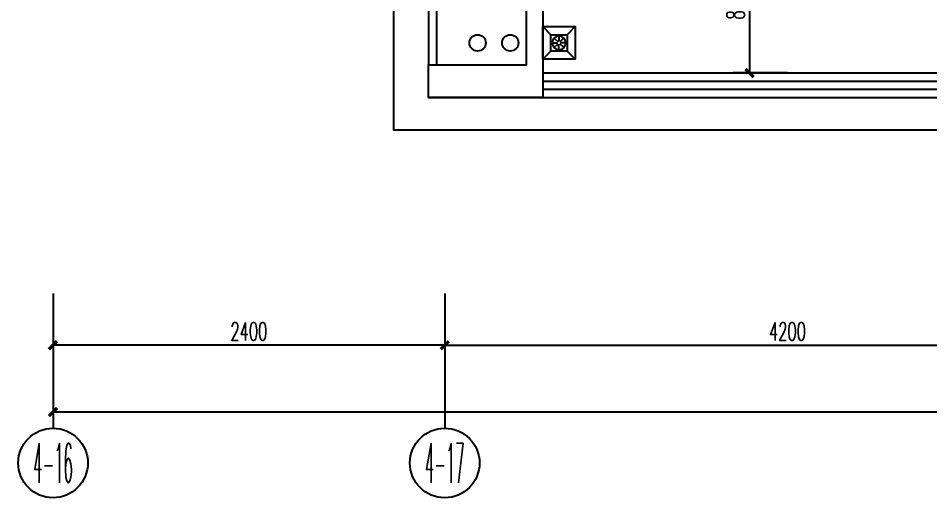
# Model space of a CAD drawing. Extents: x 184967 to 628822, y -100826 to 121332.
# Drawn here: x 392792 to 398377, y 31519 to 34459 of the extents above; entities that cross this region are included whole.
import ezdxf
from ezdxf.enums import TextEntityAlignment as Align

# ---------------------------------------------------------------- set-up
doc = ezdxf.new("R2010")
doc.units = 0
doc.header["$MEASUREMENT"] = 0
for name, color, linetype in [('AXIS_TEXT', 7, 'Continuous'), ('by', 30, 'Continuous'), ('E03-地漏', 6, 'Continuous'), ('PUB_DIM', 3, 'Continuous'), ('T-灯具尺寸', 55, 'Continuous'), ('VPIPE-凝结', 150, 'TG_N'), ('VPIPE-雨水', 4, 'TG_Y'), ('WALL', 145, 'Continuous'), ('栏杆', 4, 'Continuous'), ('看线', 67, 'Continuous')]:
    doc.layers.add(name, color=color, linetype=linetype)
doc.styles.add('_TCH_AXIS', font='COMPLEX', dxfattribs={"bigfont": 'GBCBIG'})
doc.styles.add('COMPLEX', font='COMPLEX')
doc.styles.add('TG_LINETYPE', font='GBXWXT', dxfattribs={"width": 0.7, "height": 3, "bigfont": 'GBCBIG'})
doc.styles.add('尺寸标注', font='txt.shx', dxfattribs={"width": 0.6, "height": 110})
doc.linetypes.add('TG_N', pattern='A,3,-0.34,["N",TG_LINETYPE,S=0.1,R=0,X=-0.23,Y=-0.08],0', length=3.34)
doc.linetypes.add('TG_Y', pattern='A,3,-0.34,["Y",TG_LINETYPE,S=0.1,R=0,X=-0.23,Y=-0.08],0', length=3.34)
doc.dimstyles.new('1-50', dxfattribs={"dimscale": 50, "dimtxt": 110, "dimasz": 1, "dimexe": 2, "dimexo": 2, "dimgap": 0.6, "dimtad": 1, "dimdec": 0, "dimrnd": 5, "dimtxsty": '尺寸标注', "dimblk": 'ARCHTICK', "dimcen": 2.5, "dimclrd": 251, "dimclre": 251, "dimclrt": 50, "dimadec": 0, "dimazin": 0, "dimtfac": 1, "dimtdec": 0, "dimtix": 1, "dimtmove": 2, "dimatfit": 3, "dimldrblk": 'DOT', "dimfxl": 0, "dimarcsym": 0})

# ---------------------------------------------------------------- blocks, each defined once
blk = doc.blocks.new('_ArchTick')
at = {"color": 0, "linetype": 'ByBlock', "const_width": 0.4}
blk.add_lwpolyline([(-0.5, -0.5), (0.5, 0.5)], dxfattribs=at)
blk = doc.blocks.new('*D1006')
at = {"layer": 'Defpoints', "color": 0, "linetype": 'ByBlock', "transparency": 16777216}
for p in [(397605.5, 34948.7), (397273, 34123.7), (397605.5, 34123.7)]:
    blk.add_point(p, dxfattribs=at)
at = {"layer": 'T-灯具尺寸', "color": 251, "lineweight": -2, "transparency": 16777216}
for p, q in [((397505.5, 34948.7), (397173, 34948.7)), ((397273, 34948.7), (397273, 34123.7)), ((397505.5, 34123.7), (397173, 34123.7))]:
    blk.add_line(p, q, dxfattribs=at)
at = {"layer": 'T-灯具尺寸', "color": 251, "linetype": 'ByBlock', "lineweight": -2, "transparency": 16777216, "xscale": 50, "yscale": 50, "zscale": 50}
for p, rotation in [((397273, 34948.7), 90), ((397273, 34123.7), 270)]:
    blk.add_blockref('_ArchTick', p, dxfattribs=dict(at, rotation=rotation))
at = {"layer": 'T-灯具尺寸', "color": 50, "linetype": 'ByBlock', "transparency": 16777216, "insert": (397188, 34536.2), "char_height": 110, "attachment_point": 5, "rotation": 90, "style": '尺寸标注'}
blk.add_mtext('825', dxfattribs=at)
blk = doc.blocks.new('_Dot')
at = {"color": 0, "linetype": 'ByBlock', "lineweight": -2}
blk.add_line((-0.5, 0), (-1, 0), dxfattribs=at)
at = {"color": 0, "linetype": 'ByBlock', "const_width": 0.5}
blk.add_lwpolyline([(-0.25, 0, 1), (0.25, 0, 1)], format="xyb", close=True, dxfattribs=at)
blk = doc.blocks.new('*D1121')
at = {"layer": 'Defpoints', "color": 0, "linetype": 'ByBlock', "transparency": 16777216}
for p in [(393005.5, 32770.5), (406005.5, 32770.5), (406005.5, 32045.3)]:
    blk.add_point(p, dxfattribs=at)
at = {"layer": 'PUB_DIM', "color": 251, "lineweight": -2, "transparency": 16777216}
for p, q in [((393005.5, 32295.3), (393005.5, 31945.3)), ((406005.5, 32295.3), (406005.5, 31945.3)), ((393005.5, 32045.3), (406005.5, 32045.3))]:
    blk.add_line(p, q, dxfattribs=at)
at = {"layer": 'PUB_DIM', "color": 251, "linetype": 'ByBlock', "lineweight": -2, "transparency": 16777216, "xscale": 50, "yscale": 50, "zscale": 50, "rotation": 180}
blk.add_blockref('_ArchTick', (393005.5, 32045.3), dxfattribs=at)
at = {"layer": 'PUB_DIM', "color": 251, "linetype": 'ByBlock', "lineweight": -2, "transparency": 16777216, "xscale": 50, "yscale": 50, "zscale": 50}
blk.add_blockref('_ArchTick', (406005.5, 32045.3), dxfattribs=at)
at = {"layer": 'PUB_DIM', "color": 50, "linetype": 'ByBlock', "transparency": 16777216, "insert": (399505.5, 32130.3), "char_height": 110, "attachment_point": 5, "style": '尺寸标注'}
blk.add_mtext('13000', dxfattribs=at)
blk = doc.blocks.new('*D1122')
at = {"layer": 'Defpoints', "color": 0, "linetype": 'ByBlock', "transparency": 16777216}
for p in [(393005.5, 32770.5), (395405.5, 32770.5), (393005.5, 32454.2)]:
    blk.add_point(p, dxfattribs=at)
at = {"layer": 'PUB_DIM', "color": 251, "lineweight": -2, "transparency": 16777216}
for p, q in [((393005.5, 32670.5), (393005.5, 32354.2)), ((395405.5, 32670.5), (395405.5, 32354.2)), ((395405.5, 32454.2), (393005.5, 32454.2))]:
    blk.add_line(p, q, dxfattribs=at)
at = {"layer": 'PUB_DIM', "color": 251, "linetype": 'ByBlock', "lineweight": -2, "transparency": 16777216, "xscale": 50, "yscale": 50, "zscale": 50, "rotation": 180}
blk.add_blockref('_ArchTick', (393005.5, 32454.2), dxfattribs=at)
at = {"layer": 'PUB_DIM', "color": 251, "linetype": 'ByBlock', "lineweight": -2, "transparency": 16777216, "xscale": 50, "yscale": 50, "zscale": 50}
blk.add_blockref('_ArchTick', (395405.5, 32454.2), dxfattribs=at)
at = {"layer": 'PUB_DIM', "color": 50, "linetype": 'ByBlock', "transparency": 16777216, "insert": (394205.5, 32539.2), "char_height": 110, "attachment_point": 5, "style": '尺寸标注'}
blk.add_mtext('2400', dxfattribs=at)
blk = doc.blocks.new('_AXISO')
blk.add_circle((0, 0), 0.5)
at = {"layer": 'AXIS_TEXT', "style": 'COMPLEX', "width": 1.041667}
blk.add_attdef('A', text='', height=0.56, dxfattribs=at).set_placement((-0.25, -0.28), (0.25, -0.28), align=Align.FIT)
blk = doc.blocks.new('*D1123')
at = {"layer": 'Defpoints', "color": 0, "linetype": 'ByBlock', "transparency": 16777216}
for p in [(395405.5, 32770.5), (399605.5, 32770.5), (399605.5, 32454.2)]:
    blk.add_point(p, dxfattribs=at)
at = {"layer": 'PUB_DIM', "color": 251, "lineweight": -2, "transparency": 16777216}
for p, q in [((395405.5, 32670.5), (395405.5, 32354.2)), ((399605.5, 32670.5), (399605.5, 32354.2)), ((395405.5, 32454.2), (399605.5, 32454.2))]:
    blk.add_line(p, q, dxfattribs=at)
at = {"layer": 'PUB_DIM', "color": 251, "linetype": 'ByBlock', "lineweight": -2, "transparency": 16777216, "xscale": 50, "yscale": 50, "zscale": 50, "rotation": 180}
blk.add_blockref('_ArchTick', (395405.5, 32454.2), dxfattribs=at)
at = {"layer": 'PUB_DIM', "color": 251, "linetype": 'ByBlock', "lineweight": -2, "transparency": 16777216, "xscale": 50, "yscale": 50, "zscale": 50}
blk.add_blockref('_ArchTick', (399605.5, 32454.2), dxfattribs=at)
at = {"layer": 'PUB_DIM', "color": 50, "linetype": 'ByBlock', "transparency": 16777216, "insert": (397505.5, 32539.2), "char_height": 110, "attachment_point": 5, "style": '尺寸标注'}
blk.add_mtext('4200', dxfattribs=at)
blk = doc.blocks.new('A$C76680096')
at = {"color": 250, "ltscale": 10}
for p, q in [((22.8, 77.2), (44.4, 55.6)), ((50, 88.5), (50, 58)), ((77.2, 77.2), (55.6, 55.6)), ((11.5, 50), (42, 50)), ((22.8, 22.8), (44.4, 44.4)), ((50, 11.5), (50, 42)), ((77.2, 22.8), (55.6, 44.4)), ((88.5, 50), (58, 50))]:
    blk.add_line(p, q, dxfattribs=at)
blk.add_lwpolyline([(0, 0), (100, 0), (100, 100), (0, 100)], close=True)
blk.add_circle((50, 50), 42)

msp = doc.modelspace()

# ---------------------------------------------------------------- linework, layer by layer
at = {"layer": 'by'}
for points in [[(395305.5, 35773.7), (395305.5, 34173.7)], [(395355.5, 35773.7), (395355.5, 34173.7)]]:
    msp.add_lwpolyline(points, dxfattribs=at)
at = {"layer": 'E03-地漏', "color": 250}
for p, q in [((396005.5, 34408.2), (396055.5, 34358.2)), ((396155.5, 34358.2), (396205.5, 34408.2)), ((396055.5, 34258.2), (396005.5, 34208.2)), ((396155.5, 34258.2), (396205.5, 34208.2))]:
    msp.add_line(p, q, dxfattribs=at)
msp.add_lwpolyline([(396005.5, 34408.2), (396205.5, 34408.2), (396205.5, 34208.2), (396005.5, 34208.2)], close=True, dxfattribs=at)
at = {"layer": 'PUB_DIM', "linetype": 'ByBlock'}
for p, q in [((393005.5, 32770.5), (393005.5, 31945.6)), ((395405.5, 32770.5), (395405.5, 31945.6))]:
    msp.add_line(p, q, dxfattribs=at)
at = {"layer": 'VPIPE-凝结', "linetype": 'Continuous'}
msp.add_circle((395606.9, 34308.2), 50, dxfattribs=at)
at = {"layer": 'VPIPE-雨水', "linetype": 'Continuous'}
msp.add_circle((395806.9, 34308.2), 50, dxfattribs=at)
at = {"layer": 'WALL'}
msp.add_lwpolyline([(396005.5, 34173.7), (396005.5, 33973.7), (395305.5, 33973.7), (395305.5, 34173.7), (395905.5, 34173.7), (395905.5, 35773.7), (396005.5, 35773.7)], close=True, dxfattribs=at)
at = {"layer": '栏杆'}
for points in [[(396005.5, 34023.7), (402655.5, 34023.7), (402655.5, 34373.7)], [(396005.5, 34073.7), (402605.5, 34073.7), (402605.5, 34373.7)]]:
    msp.add_lwpolyline(points, dxfattribs=at)
at = {"layer": '看线'}
for points in [[(406305.5, 40873.7), (406305.5, 34373.7), (406305.5, 34173.7), (402905.5, 34173.7), (402905.5, 33773.7), (395305.5, 33773.7)], [(395305.5, 33773.7), (395093.6, 33773.7), (395093.6, 36242.2), (393105.5, 36242.2)], [(395305.5, 33973.7), (402705.5, 33973.7), (402705.5, 34373.7)], [(396005.5, 34123.7), (402555.5, 34123.7), (402555.5, 34373.7)]]:
    msp.add_lwpolyline(points, dxfattribs=at)

# ---------------------------------------------------------------- block references
at = {"layer": 'E03-地漏', "xscale": -1}
msp.add_blockref('A$C76680096', (396155.5, 34258.2), dxfattribs=at)
at = {"layer": 'PUB_DIM', "linetype": 'ByBlock'}
ref = msp.add_blockref('_AXISO', (393005.5, 31732.3), dxfattribs=dict(at, xscale=426.6560000000001, yscale=426.6560000000001, zscale=426.6560000000001, rotation=180))
ref.add_attrib('A', '4-16', dxfattribs={"layer": 'AXIS_TEXT', "height": 241.35, "style": '_TCH_AXIS', "width": 0.276316}).set_placement((392884.9, 31611.6), (393126.2, 31611.6), align=Align.FIT)
ref = msp.add_blockref('_AXISO', (395405.5, 31732.3), dxfattribs=dict(at, xscale=426.6560000000001, yscale=426.6560000000001, zscale=426.6560000000001, rotation=180))
ref.add_attrib('A', '4-17', dxfattribs={"layer": 'AXIS_TEXT', "height": 241.35, "style": '_TCH_AXIS', "width": 0.276316}).set_placement((395284.9, 31611.6), (395526.2, 31611.6), align=Align.FIT)

# ---------------------------------------------------------------- dimensions: what is measured, and where the dimension line sits
dim = msp.add_aligned_dim(p1=(393005.5, 32770.5), p2=(406005.5, 32770.5), distance=-725.2, dimstyle='1-50', override={"dimfxl": 5, "dimfxlon": 1}, dxfattribs=at)
dim.commit()
dim.dimension.update_dxf_attribs({"geometry": '*D1121', "text_midpoint": (399505.5, 32130.3)})
for base, p2, picture, middle in [((393005.5, 32454.2), (393005.5, 32770.5), '*D1122', (394205.5, 32539.2)), ((399605.5, 32454.2), (399605.5, 32770.5), '*D1123', (397505.5, 32539.2))]:
    dim = msp.add_linear_dim(base=base, p1=(395405.5, 32770.5), p2=p2, angle=180, dimstyle='1-50', override={"dimfxl": 5, "dimfxlon": 1}, dxfattribs=at)
    dim.commit()
    dim.dimension.update_dxf_attribs({"geometry": picture, "text_midpoint": middle})
at = {"layer": 'T-灯具尺寸', "color": 1, "linetype": 'ByBlock'}
dim = msp.add_linear_dim(base=(397273, 34123.7), p1=(397605.5, 34948.7), p2=(397605.5, 34123.7), angle=90, dimstyle='1-50', override={"dimfxl": 5, "dimfxlon": 1}, dxfattribs=at)
dim.commit()
dim.dimension.update_dxf_attribs({"geometry": '*D1006', "text_midpoint": (397188, 34536.2)})

doc.saveas('drawing.dxf')
